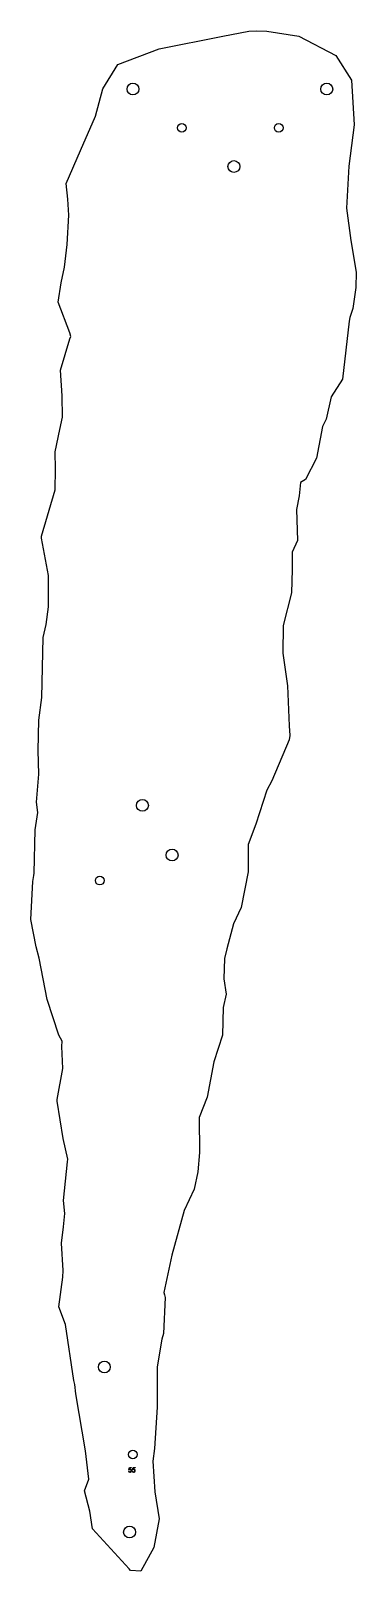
# Model space of a CAD drawing. Header units: millimetres. Extents: x 109 to 444, y 288 to 1878.
import ezdxf

# ---------------------------------------------------------------- set-up
doc = ezdxf.new("R2010")
doc.units = ezdxf.units.MM
doc.linetypes.add('SLD-Durchgehend', pattern=[0])

msp = doc.modelspace()

# ---------------------------------------------------------------- linework, layer by layer
at = {"color": 7, "linetype": 'SLD-Durchgehend', "lineweight": 25}
for p, q in [((306.9, 1872.8), (333.7, 1877.9)), ((333.7, 1877.9), (341.6, 1878.3)), ((341.6, 1878.3), (352.4, 1877.9)), ((352.4, 1877.9), (385.2, 1872.8)), ((241.1, 1859.5), (306.9, 1872.8)), ((385.2, 1872.8), (423.3, 1852.8)), ((198.4, 1843.4), (241.1, 1859.5)), ((423.3, 1852.8), (439.6, 1827.3)), ((182.9, 1818.4), (198.4, 1843.4)), ((175.6, 1790.2), (182.9, 1818.4)), ((439.6, 1827.3), (442.3, 1781.1)), ((159.9, 1754.5), (175.6, 1790.2)), ((442.3, 1781.1), (436.8, 1738.5)), ((145.3, 1720.7), (159.9, 1754.5)), ((436.8, 1738.5), (434.6, 1695.1)), ((146.8, 1704.3), (145.3, 1720.7)), ((147.8, 1687.8), (146.8, 1704.3)), ((146.2, 1657.6), (147.8, 1687.8)), ((434.6, 1695.1), (438.8, 1661.8)), ((143.3, 1634.2), (146.2, 1657.6)), ((438.8, 1661.8), (444.5, 1629.1)), ((139.9, 1617.9), (143.3, 1634.2)), ((444.5, 1629.1), (444.2, 1613.2)), ((136.8, 1598.2), (139.9, 1617.9)), ((444.2, 1613.2), (441.1, 1591.5)), ((148.8, 1566.5), (136.8, 1598.2)), ((441.1, 1591.5), (438, 1582.3)), ((437.3, 1578.5), (430.2, 1518.6)), ((438, 1582.3), (437.3, 1578.5)), ((139.5, 1527.8), (148.9, 1560.1)), ((149.9, 1562.6), (148.8, 1566.5)), ((148.9, 1560.1), (149.9, 1562.6)), ((141.1, 1501.3), (139.5, 1527.8)), ((430.2, 1518.6), (418.7, 1500.4)), ((141.3, 1479.4), (141.1, 1501.3)), ((418.7, 1500.4), (413.6, 1477.3)), ((138.5, 1466.6), (141.3, 1479.4)), ((133.9, 1443.5), (138.5, 1466.6)), ((409.7, 1469.8), (403.5, 1436.9)), ((413.6, 1477.3), (409.7, 1469.8)), ((134.3, 1425.7), (133.9, 1443.5)), ((403.5, 1436.9), (392.2, 1415)), ((133.7, 1404.3), (134.3, 1425.7)), ((119.6, 1356.3), (133.7, 1404.3)), ((387.1, 1411.8), (385.6, 1397.9)), ((392.2, 1415), (387.1, 1411.8)), ((385.6, 1397.9), (382.9, 1384)), ((382.9, 1384), (383.9, 1351.8)), ((119.6, 1354.3), (119.6, 1356.3)), ((127, 1315.6), (119.6, 1354.3)), ((378.5, 1340), (378.4, 1321.9)), ((383.9, 1351.8), (378.5, 1340)), ((378.4, 1321.9), (377.6, 1297.7)), ((126.9, 1283.4), (127, 1315.6)), ((377.6, 1297.7), (369.1, 1264.3)), ((124.4, 1265), (126.9, 1283.4)), ((121.5, 1251.9), (124.4, 1265)), ((369.1, 1264.3), (368.6, 1235.4)), ((119.9, 1189.9), (121.5, 1251.9)), ((368.6, 1235.4), (373.6, 1201.7)), ((373.6, 1201.7), (375.4, 1160.5)), ((117, 1166.5), (119.9, 1189.9)), ((116.2, 1134.9), (117, 1166.5)), ((375.4, 1145.9), (357.3, 1103.8)), ((375.4, 1160.5), (376.1, 1150.5)), ((376.1, 1150.5), (375.4, 1145.9)), ((117.1, 1110.6), (116.2, 1134.9)), ((114.7, 1081.8), (117.1, 1110.6)), ((357.3, 1103.8), (352.4, 1094)), ((115.9, 1071), (114.7, 1081.8)), ((352.4, 1094), (340.9, 1058.9)), ((113.1, 1053.2), (115.9, 1071)), ((112, 1008.5), (113.1, 1053.2)), ((340.9, 1058.9), (333.1, 1037.9)), ((333.1, 1037.9), (333, 1009.6)), ((110.9, 999.7), (111.7, 1005.8)), ((111.7, 1005.8), (112, 1008.5)), ((333, 1009.6), (325.7, 972.9)), ((108.7, 960.4), (110.9, 999.7)), ((325.7, 972.9), (318, 956)), ((114.1, 932.3), (108.7, 960.4)), ((318, 956), (311.1, 930.1)), ((117.2, 920.6), (114.1, 932.3)), ((311.1, 930.1), (308.7, 920.3)), ((125.6, 877.8), (117.2, 920.6)), ((308.7, 920.3), (308, 899.1)), ((308, 899.1), (310.3, 883.4)), ((137.7, 841.1), (125.6, 877.8)), ((310.3, 883.4), (307.2, 869.7)), ((307.2, 869.7), (306.4, 841.2)), ((141, 834.8), (137.7, 841.1)), ((140.6, 829.4), (141, 834.8)), ((141.6, 806.8), (140.6, 829.4)), ((306.4, 841.2), (297.4, 813.5)), ((297.4, 813.5), (290.8, 776.9)), ((135.8, 774.7), (141.6, 806.8)), ((135.9, 773.1), (135.8, 774.7)), ((142, 734.4), (135.9, 773.1)), ((290.8, 776.9), (282.4, 756.1)), ((282.4, 756.1), (282.7, 720)), ((146.8, 712.9), (142, 734.4)), ((282.7, 720), (280.9, 699.8)), ((142.5, 670.5), (146.6, 710.4)), ((146.6, 710.4), (146.8, 712.9)), ((280.9, 699.8), (277.1, 682.2)), ((143.9, 657), (142.5, 670.5)), ((277.1, 682.2), (266.8, 660.1)), ((142.5, 643.3), (143.9, 657)), ((266.8, 660.1), (254.2, 614)), ((140.2, 626.4), (142.5, 643.3)), ((142, 598.2), (140.2, 626.4)), ((254.2, 614), (245.9, 575.4)), ((137.7, 560.6), (141.8, 591.1)), ((141.8, 591.1), (142, 598.2)), ((245.9, 575.4), (246.6, 573.1)), ((246.6, 573.1), (247.2, 570.3)), ((144.4, 542.2), (137.7, 560.6)), ((247.2, 570.3), (245.6, 532.9)), ((153.1, 484.6), (144.4, 542.2)), ((244, 527.3), (239, 498.5)), ((245.6, 532.9), (244, 527.3)), ((239, 498.5), (239.1, 457)), ((154, 480.4), (153.1, 484.6)), ((155.1, 470.7), (154, 480.4)), ((165.3, 411.7), (155.1, 470.7)), ((239.1, 457), (236.4, 414.4)), ((236.4, 414.4), (234.7, 401.2)), ((168.5, 382.5), (165.3, 411.7)), ((234.7, 401.2), (236.8, 369.5)), ((164.2, 370.5), (168.5, 382.5)), ((169.5, 349.5), (164.2, 370.5)), ((236.8, 369.5), (241.1, 341.5)), ((172.4, 331.2), (169.5, 349.5)), ((241.1, 341.5), (235.7, 312)), ((210.2, 290), (172.4, 331.2)), ((235.7, 312), (222.2, 287.6)), ((211.7, 288.4), (210.2, 290)), ((222.2, 287.6), (211.7, 288.4))]:
    msp.add_line(p, q, dxfattribs=at)
at = {"color": 2, "linetype": 'SLD-Durchgehend', "lineweight": 25, "true_color": 0xffff00}
for p, q in [((209.4, 391.1), (209.8, 391.1)), ((209.9, 392.3), (210.4, 394.8)), ((210.4, 394.8), (212.4, 394.8)), ((210.7, 394.3), (210.5, 393)), ((212.4, 394.3), (210.7, 394.3)), ((212.4, 394.8), (212.4, 394.3)), ((213.2, 391.1), (213.7, 391.1)), ((213.7, 392.3), (214.2, 394.8)), ((214.2, 394.8), (216.3, 394.8)), ((214.6, 394.3), (214.3, 393)), ((216.3, 394.3), (214.6, 394.3)), ((216.3, 394.8), (216.3, 394.3))]:
    msp.add_line(p, q, dxfattribs=at)
at = {"color": 2, "linetype": 'SLD-Durchgehend', "lineweight": 25, "true_color": 0xffff00, "flags": 128}
for points in [[(211, 392.5), (210.3, 392.5), (209.9, 392.3)], [(210.5, 393), (210.8, 393), (211.1, 393.1)], [(214.8, 392.5), (214.2, 392.5), (213.7, 392.3)], [(214.3, 393), (214.6, 393), (214.9, 393.1)]]:
    msp.add_lwpolyline(points, dxfattribs=at)
at = {"color": 7, "linetype": 'SLD-Durchgehend', "lineweight": 25}
for centre, radius in [((214.1, 1818.1), 6.12), ((414.1, 1818.1), 6.12), ((264.5, 1778.1), 4.5), ((364.5, 1778.1), 4.5), ((318.3, 1738.1), 6.12), ((223.9, 1078.4), 6.12), ((254.5, 1027.1), 6.12), ((179.8, 1000.7), 4.5), ((184.6, 498.4), 6.12), ((213.9, 408), 4.5), ((210.6, 328), 6.12)]:
    msp.add_circle(centre, radius, dxfattribs=at)
at = {"color": 2, "linetype": 'SLD-Durchgehend', "lineweight": 25, "true_color": 0xffff00}
for centre, radius, start, end in [((210.9, 391.2), 1.53, 184.5602, 269.9336), ((210.9, 391.3), 1.09, 190.0307, 271.6915), ((210.9, 391.4), 1.25, 269.1173, 0.8375), ((210.9, 391.4), 1.7, 268.364, 2.2254), ((211.1, 391.4), 1.11, 359.9114, 95.1539), ((211.1, 391.5), 1.55, 356.9517, 90.8312), ((214.7, 391.2), 1.53, 184.5602, 269.9336), ((214.7, 391.3), 1.09, 190.0307, 271.6915), ((214.8, 391.4), 1.7, 268.364, 2.2254), ((214.9, 391.4), 1.11, 359.9114, 95.1539), ((214.8, 391.4), 1.25, 269.1173, 0.8375), ((214.9, 391.5), 1.55, 356.9517, 90.8312)]:
    msp.add_arc(centre, radius, start, end, dxfattribs=at)

doc.saveas('drawing.dxf')
